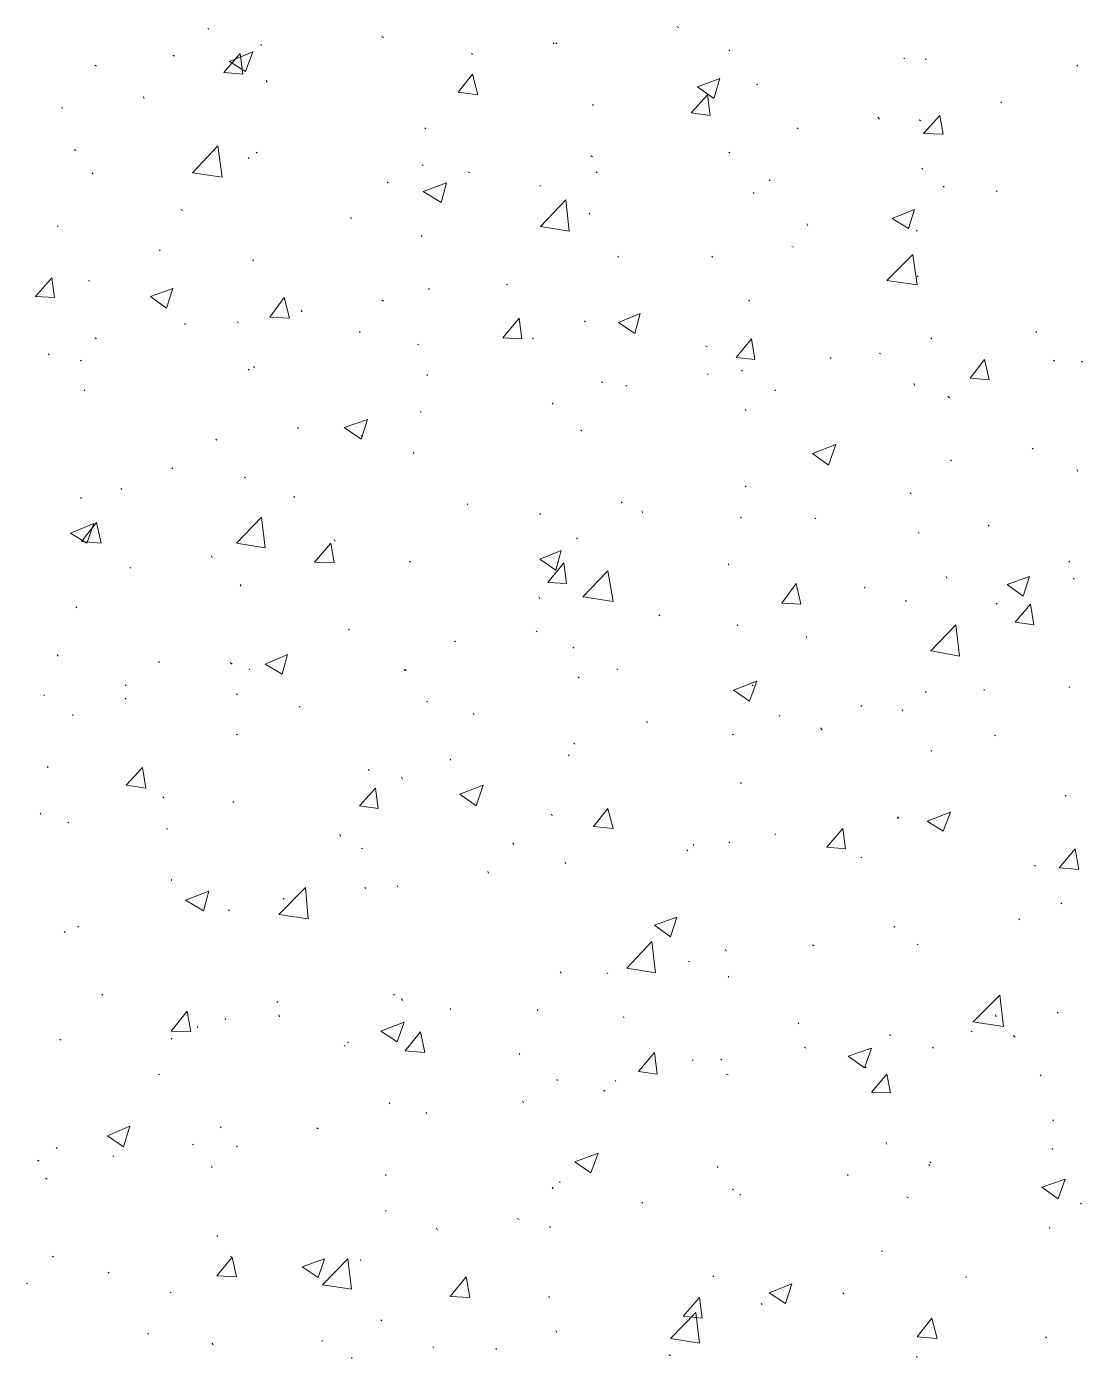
# Model space of a CAD drawing. Header units: millimetres. Extents: x 2928 to 3112, y 1220 to 1280.
# Drawn here: x 2943.47 to 2945.431, y 1253.292 to 1255.767 of the extents above; entities that cross this region are included whole.
import ezdxf

# ---------------------------------------------------------------- set-up
doc = ezdxf.new("R2010")
doc.units = ezdxf.units.MM

msp = doc.modelspace()

# ---------------------------------------------------------------- linework, layer by layer
at = {"color": 92, "linetype": 'Continuous', "lineweight": 13, "true_color": 0x00b800}
for points in [[(2943.80802, 1255.76216), (2943.80635, 1255.76383), (2943.80635, 1255.76383)], [(2944.68137, 1255.7655), (2944.67803, 1255.76716), (2944.67803, 1255.76716)], [(2944.13302, 1255.74716), (2944.12969, 1255.74883), (2944.12969, 1255.74883)], [(2944.4497, 1255.73549), (2944.44803, 1255.73716), (2944.44803, 1255.73716)], [(2944.4547, 1255.73549), (2944.45303, 1255.73716), (2944.45303, 1255.73716)], [(2943.74469, 1255.71216), (2943.74135, 1255.71383), (2943.74135, 1255.71383)], [(2943.83635, 1255.68216), (2943.86635, 1255.71716), (2943.86635, 1255.71716)], [(2943.84635, 1255.70216), (2943.88969, 1255.72049), (2943.88969, 1255.72049)], [(2943.87135, 1255.67883), (2943.86635, 1255.71716), (2943.86635, 1255.71716)], [(2943.87635, 1255.68383), (2943.88969, 1255.72049), (2943.88969, 1255.72049)], [(2943.90635, 1255.73216), (2943.90469, 1255.73383), (2943.90469, 1255.73383)], [(2944.29803, 1255.71549), (2944.29636, 1255.71716), (2944.29636, 1255.71716)], [(2944.77637, 1255.72216), (2944.7747, 1255.72383), (2944.7747, 1255.72383)], [(2943.59968, 1255.69383), (2943.59635, 1255.69549), (2943.59635, 1255.69549)], [(2943.84635, 1255.70216), (2943.87635, 1255.68383), (2943.87635, 1255.68383)], [(2945.10137, 1255.70716), (2945.0997, 1255.70883), (2945.0997, 1255.70883)], [(2945.14137, 1255.70549), (2945.13971, 1255.70716), (2945.13971, 1255.70716)], [(2945.42304, 1255.69383), (2945.42138, 1255.69549), (2945.42138, 1255.69549)], [(2943.83635, 1255.68216), (2943.87135, 1255.67883), (2943.87135, 1255.67883)], [(2943.91635, 1255.66383), (2943.91469, 1255.66716), (2943.91469, 1255.66716)], [(2944.27136, 1255.64549), (2944.29803, 1255.67883), (2944.29803, 1255.67883)], [(2944.30803, 1255.64049), (2944.29803, 1255.67883), (2944.29803, 1255.67883)], [(2944.71637, 1255.65549), (2944.75803, 1255.67049), (2944.75803, 1255.67049)], [(2944.74637, 1255.63383), (2944.75803, 1255.67049), (2944.75803, 1255.67049)], [(2944.82803, 1255.65883), (2944.82637, 1255.66049), (2944.82637, 1255.66049)], [(2943.68802, 1255.63383), (2943.68635, 1255.63716), (2943.68635, 1255.63716)], [(2944.27136, 1255.64549), (2944.30803, 1255.64049), (2944.30803, 1255.64049)], [(2944.7047, 1255.60716), (2944.7347, 1255.64049), (2944.7347, 1255.64049)], [(2944.71637, 1255.65549), (2944.74637, 1255.63383), (2944.74637, 1255.63383)], [(2944.7397, 1255.60216), (2944.7347, 1255.64049), (2944.7347, 1255.64049)], [(2943.53635, 1255.61549), (2943.53468, 1255.61716), (2943.53468, 1255.61716)], [(2944.52303, 1255.62049), (2944.52136, 1255.62216), (2944.52136, 1255.62216)], [(2945.28137, 1255.62549), (2945.27971, 1255.62716), (2945.27971, 1255.62716)], [(2944.7047, 1255.60716), (2944.7397, 1255.60216), (2944.7397, 1255.60216)], [(2945.0547, 1255.59549), (2945.05137, 1255.59883), (2945.05137, 1255.59883)], [(2945.13137, 1255.59216), (2945.12804, 1255.59383), (2945.12804, 1255.59383)], [(2945.13637, 1255.56883), (2945.16637, 1255.60216), (2945.16637, 1255.60216)], [(2945.17304, 1255.56716), (2945.16637, 1255.60216), (2945.16637, 1255.60216)], [(2944.21136, 1255.57716), (2944.20969, 1255.57883), (2944.20969, 1255.57883)], [(2944.90304, 1255.57716), (2944.90137, 1255.57883), (2944.90137, 1255.57883)], [(2945.13637, 1255.56883), (2945.17304, 1255.56716), (2945.17304, 1255.56716)], [(2943.56135, 1255.53716), (2943.55802, 1255.53883), (2943.55802, 1255.53883)], [(2943.77802, 1255.49549), (2943.82469, 1255.54549), (2943.82469, 1255.54549)], [(2943.83302, 1255.48716), (2943.82469, 1255.54549), (2943.82469, 1255.54549)], [(2943.88302, 1255.52216), (2943.88135, 1255.52382), (2943.88135, 1255.52382)], [(2943.89802, 1255.53216), (2943.89635, 1255.53383), (2943.89635, 1255.53383)], [(2944.52136, 1255.52549), (2944.51803, 1255.52716), (2944.51803, 1255.52716)], [(2944.77637, 1255.53216), (2944.7747, 1255.53383), (2944.7747, 1255.53383)], [(2943.59302, 1255.49382), (2943.59135, 1255.49549), (2943.59135, 1255.49549)], [(2943.77802, 1255.49549), (2943.83302, 1255.48716), (2943.83302, 1255.48716)], [(2944.20636, 1255.50882), (2944.20469, 1255.51049), (2944.20469, 1255.51049)], [(2944.29303, 1255.49549), (2944.28969, 1255.49716), (2944.28969, 1255.49716)], [(2944.5297, 1255.49549), (2944.52803, 1255.49716), (2944.52803, 1255.49716)], [(2945.13471, 1255.50216), (2945.13304, 1255.50382), (2945.13304, 1255.50382)], [(2944.14136, 1255.47716), (2944.13969, 1255.47882), (2944.13969, 1255.47882)], [(2944.20636, 1255.46049), (2944.24969, 1255.47716), (2944.24969, 1255.47716)], [(2944.23969, 1255.44049), (2944.24969, 1255.47716), (2944.24969, 1255.47716)], [(2944.42469, 1255.47049), (2944.42303, 1255.47216), (2944.42303, 1255.47216)], [(2944.85137, 1255.48049), (2944.8497, 1255.48216), (2944.8497, 1255.48216)], [(2945.17471, 1255.46882), (2945.17304, 1255.47049), (2945.17304, 1255.47049)], [(2945.27304, 1255.46049), (2945.27137, 1255.46216), (2945.27137, 1255.46216)], [(2944.20636, 1255.46049), (2944.23969, 1255.44049), (2944.23969, 1255.44049)], [(2944.42469, 1255.39549), (2944.47136, 1255.44549), (2944.47136, 1255.44549)], [(2944.47803, 1255.38716), (2944.47136, 1255.44549), (2944.47136, 1255.44549)], [(2944.82137, 1255.45716), (2944.8197, 1255.45882), (2944.8197, 1255.45882)], [(2943.75969, 1255.42549), (2943.75635, 1255.42716), (2943.75635, 1255.42716)], [(2944.51636, 1255.41882), (2944.5147, 1255.42049), (2944.5147, 1255.42049)], [(2945.07804, 1255.41049), (2945.1197, 1255.42716), (2945.1197, 1255.42716)], [(2945.10804, 1255.39216), (2945.1197, 1255.42716), (2945.1197, 1255.42716)], [(2943.52802, 1255.39549), (2943.52635, 1255.39716), (2943.52635, 1255.39716)], [(2944.07302, 1255.41049), (2944.07136, 1255.41216), (2944.07136, 1255.41216)], [(2944.42469, 1255.39549), (2944.47803, 1255.38716), (2944.47803, 1255.38716)], [(2944.92137, 1255.39716), (2944.9197, 1255.40049), (2944.9197, 1255.40049)], [(2945.07804, 1255.41049), (2945.10804, 1255.39216), (2945.10804, 1255.39216)], [(2945.1247, 1255.38716), (2945.12304, 1255.38882), (2945.12304, 1255.38882)], [(2944.20469, 1255.37716), (2944.20303, 1255.37882), (2944.20303, 1255.37882)], [(2943.71802, 1255.35049), (2943.71635, 1255.35216), (2943.71635, 1255.35216)], [(2944.5697, 1255.33882), (2944.56803, 1255.34049), (2944.56803, 1255.34049)], [(2944.7447, 1255.33882), (2944.74303, 1255.34049), (2944.74303, 1255.34049)], [(2944.8947, 1255.35716), (2944.89137, 1255.35882), (2944.89137, 1255.35882)], [(2945.06804, 1255.29549), (2945.11637, 1255.34382), (2945.11637, 1255.34382)], [(2945.1247, 1255.28715), (2945.11637, 1255.34382), (2945.11637, 1255.34382)], [(2943.89135, 1255.33216), (2943.88969, 1255.33382), (2943.88969, 1255.33382)], [(2943.48635, 1255.26549), (2943.51635, 1255.30049), (2943.51635, 1255.30049)], [(2943.52135, 1255.26382), (2943.51635, 1255.30049), (2943.51635, 1255.30049)], [(2943.58635, 1255.29382), (2943.58468, 1255.29549), (2943.58468, 1255.29549)], [(2944.36303, 1255.28715), (2944.36136, 1255.28882), (2944.36136, 1255.28882)], [(2945.06804, 1255.29549), (2945.1247, 1255.28715), (2945.1247, 1255.28715)], [(2945.12637, 1255.30216), (2945.1247, 1255.30382), (2945.1247, 1255.30382)], [(2943.48635, 1255.26549), (2943.52135, 1255.26382), (2943.52135, 1255.26382)], [(2943.69968, 1255.26549), (2943.74135, 1255.28049), (2943.74135, 1255.28049)], [(2943.69968, 1255.26549), (2943.72969, 1255.24382), (2943.72969, 1255.24382)], [(2943.72969, 1255.24382), (2943.74135, 1255.28049), (2943.74135, 1255.28049)], [(2943.92135, 1255.22715), (2943.94802, 1255.26382), (2943.94802, 1255.26382)], [(2943.95802, 1255.22549), (2943.94802, 1255.26382), (2943.94802, 1255.26382)], [(2944.21803, 1255.27882), (2944.21636, 1255.28049), (2944.21636, 1255.28049)], [(2943.98136, 1255.23715), (2943.97969, 1255.24049), (2943.97969, 1255.24049)], [(2944.13302, 1255.25715), (2944.12969, 1255.25882), (2944.12969, 1255.25882)], [(2944.81303, 1255.25715), (2944.81137, 1255.25882), (2944.81137, 1255.25882)], [(2943.76469, 1255.21382), (2943.76302, 1255.21549), (2943.76302, 1255.21549)], [(2943.86302, 1255.21715), (2943.86135, 1255.21882), (2943.86135, 1255.21882)], [(2943.92135, 1255.22715), (2943.95802, 1255.22549), (2943.95802, 1255.22549)], [(2944.35469, 1255.18882), (2944.38469, 1255.22549), (2944.38469, 1255.22549)], [(2944.38969, 1255.18715), (2944.38469, 1255.22549), (2944.38469, 1255.22549)], [(2944.50803, 1255.21882), (2944.50636, 1255.22049), (2944.50636, 1255.22049)], [(2944.5697, 1255.21715), (2944.6097, 1255.23382), (2944.6097, 1255.23382)], [(2944.5697, 1255.21715), (2944.5997, 1255.19715), (2944.5997, 1255.19715)], [(2944.5997, 1255.19715), (2944.6097, 1255.23382), (2944.6097, 1255.23382)], [(2944.08969, 1255.19882), (2944.08802, 1255.20049), (2944.08802, 1255.20049)], [(2945.34637, 1255.19882), (2945.34471, 1255.20049), (2945.34471, 1255.20049)], [(2943.59968, 1255.18715), (2943.59635, 1255.18882), (2943.59635, 1255.18882)], [(2944.19803, 1255.17549), (2944.19636, 1255.17715), (2944.19636, 1255.17715)], [(2944.35469, 1255.18882), (2944.38969, 1255.18715), (2944.38969, 1255.18715)], [(2944.41136, 1255.18715), (2944.40969, 1255.18882), (2944.40969, 1255.18882)], [(2944.7347, 1255.17215), (2944.73137, 1255.17382), (2944.73137, 1255.17382)], [(2944.78803, 1255.15215), (2944.81637, 1255.18715), (2944.81637, 1255.18715)], [(2944.82303, 1255.14882), (2944.81637, 1255.18715), (2944.81637, 1255.18715)], [(2945.15137, 1255.18715), (2945.14971, 1255.18882), (2945.14971, 1255.18882)], [(2943.51135, 1255.15715), (2943.50968, 1255.15882), (2943.50968, 1255.15882)], [(2943.57135, 1255.14549), (2943.56968, 1255.14715), (2943.56968, 1255.14715)], [(2944.78803, 1255.15215), (2944.82303, 1255.14882), (2944.82303, 1255.14882)], [(2944.9647, 1255.15049), (2944.96304, 1255.15215), (2944.96304, 1255.15215)], [(2945.05637, 1255.15882), (2945.0547, 1255.16049), (2945.0547, 1255.16049)], [(2945.22304, 1255.11382), (2945.24971, 1255.14882), (2945.24971, 1255.14882)], [(2945.25804, 1255.11049), (2945.24971, 1255.14882), (2945.24971, 1255.14882)], [(2945.37971, 1255.14549), (2945.37804, 1255.14715), (2945.37804, 1255.14715)], [(2945.43138, 1255.14382), (2945.42971, 1255.14549), (2945.42971, 1255.14549)], [(2943.88302, 1255.12882), (2943.88135, 1255.13049), (2943.88135, 1255.13049)], [(2943.89302, 1255.13382), (2943.89135, 1255.13549), (2943.89135, 1255.13549)], [(2944.21469, 1255.11882), (2944.21303, 1255.12049), (2944.21303, 1255.12049)], [(2944.73637, 1255.12049), (2944.7347, 1255.12215), (2944.7347, 1255.12215)], [(2944.7997, 1255.12715), (2944.79803, 1255.12882), (2944.79803, 1255.12882)], [(2943.57802, 1255.09049), (2943.57635, 1255.09215), (2943.57635, 1255.09215)], [(2944.5397, 1255.10549), (2944.53803, 1255.10715), (2944.53803, 1255.10715)], [(2944.5847, 1255.09882), (2944.58303, 1255.10049), (2944.58303, 1255.10049)], [(2944.86137, 1255.09049), (2944.8597, 1255.09215), (2944.8597, 1255.09215)], [(2945.1197, 1255.10049), (2945.11804, 1255.10382), (2945.11804, 1255.10382)], [(2945.22304, 1255.11382), (2945.25804, 1255.11049), (2945.25804, 1255.11049)], [(2944.44803, 1255.06549), (2944.44636, 1255.06715), (2944.44636, 1255.06715)], [(2945.18471, 1255.07715), (2945.18137, 1255.08049), (2945.18137, 1255.08049)], [(2944.20303, 1255.05048), (2944.20136, 1255.05215), (2944.20136, 1255.05215)], [(2944.80637, 1255.05382), (2944.8047, 1255.05548), (2944.8047, 1255.05548)], [(2943.97469, 1255.02048), (2943.97302, 1255.02215), (2943.97302, 1255.02215)], [(2944.05969, 1255.02215), (2944.10302, 1255.03715), (2944.10302, 1255.03715)], [(2944.05969, 1255.02215), (2944.09136, 1255.00048), (2944.09136, 1255.00048)], [(2944.09136, 1255.00048), (2944.10302, 1255.03715), (2944.10302, 1255.03715)], [(2944.50136, 1255.01548), (2944.4997, 1255.01715), (2944.4997, 1255.01715)], [(2943.82302, 1254.99882), (2943.82135, 1255.00048), (2943.82135, 1255.00048)], [(2944.09469, 1255.00548), (2944.09136, 1255.00715), (2944.09136, 1255.00715)], [(2944.18969, 1254.97382), (2944.18802, 1254.97548), (2944.18802, 1254.97548)], [(2944.9297, 1254.97382), (2944.97304, 1254.99048), (2944.97304, 1254.99048)], [(2944.9297, 1254.97382), (2944.9597, 1254.95215), (2944.9597, 1254.95215)], [(2944.9597, 1254.95215), (2944.97304, 1254.99048), (2944.97304, 1254.99048)], [(2945.33971, 1254.98215), (2945.33804, 1254.98382), (2945.33804, 1254.98382)], [(2943.74135, 1254.94548), (2943.73969, 1254.94715), (2943.73969, 1254.94715)], [(2945.18804, 1254.96048), (2945.18637, 1254.96215), (2945.18637, 1254.96215)], [(2945.42304, 1254.94048), (2945.42138, 1254.94382), (2945.42138, 1254.94382)], [(2943.87635, 1254.92882), (2943.87469, 1254.93048), (2943.87469, 1254.93048)], [(2943.64635, 1254.90715), (2943.64468, 1254.90882), (2943.64468, 1254.90882)], [(2943.96802, 1254.89215), (2943.96636, 1254.89382), (2943.96636, 1254.89382)], [(2944.80637, 1254.91215), (2944.8047, 1254.91382), (2944.8047, 1254.91382)], [(2945.11304, 1254.89882), (2945.11137, 1254.90048), (2945.11137, 1254.90048)], [(2943.57135, 1254.89048), (2943.56968, 1254.89215), (2943.56968, 1254.89215)], [(2944.28969, 1254.87882), (2944.28803, 1254.88048), (2944.28803, 1254.88048)], [(2944.57636, 1254.88215), (2944.5747, 1254.88382), (2944.5747, 1254.88382)], [(2943.55135, 1254.82548), (2943.59468, 1254.84382), (2943.59468, 1254.84382)], [(2943.57135, 1254.81048), (2943.59968, 1254.84548), (2943.59968, 1254.84548)], [(2943.58135, 1254.80715), (2943.59468, 1254.84382), (2943.59468, 1254.84382)], [(2943.60802, 1254.80715), (2943.59968, 1254.84548), (2943.59968, 1254.84548)], [(2943.85969, 1254.80715), (2943.90635, 1254.85548), (2943.90635, 1254.85548)], [(2943.91302, 1254.79881), (2943.90635, 1254.85548), (2943.90635, 1254.85548)], [(2944.42469, 1254.86048), (2944.42303, 1254.86215), (2944.42303, 1254.86215)], [(2944.6147, 1254.86382), (2944.61303, 1254.86715), (2944.61303, 1254.86715)], [(2944.79803, 1254.85382), (2944.79637, 1254.85548), (2944.79637, 1254.85548)], [(2944.93637, 1254.85215), (2944.9347, 1254.85382), (2944.9347, 1254.85382)], [(2943.55135, 1254.82548), (2943.58135, 1254.80715), (2943.58135, 1254.80715)], [(2945.12804, 1254.82548), (2945.12637, 1254.82715), (2945.12637, 1254.82715)], [(2945.25804, 1254.83882), (2945.25637, 1254.84048), (2945.25637, 1254.84048)], [(2943.57135, 1254.81048), (2943.60802, 1254.80715), (2943.60802, 1254.80715)], [(2943.85969, 1254.80715), (2943.91302, 1254.79881), (2943.91302, 1254.79881)], [(2944.00469, 1254.77215), (2944.03469, 1254.80715), (2944.03469, 1254.80715)], [(2944.04136, 1254.77048), (2944.03469, 1254.80715), (2944.03469, 1254.80715)], [(2944.04302, 1254.81048), (2944.04136, 1254.81381), (2944.04136, 1254.81381)], [(2944.42303, 1254.77715), (2944.46303, 1254.79381), (2944.46303, 1254.79381)], [(2944.45303, 1254.75715), (2944.46303, 1254.79381), (2944.46303, 1254.79381)], [(2944.49303, 1254.81548), (2944.49136, 1254.81715), (2944.49136, 1254.81715)], [(2943.81469, 1254.78048), (2943.81302, 1254.78381), (2943.81302, 1254.78381)], [(2944.00469, 1254.77215), (2944.04136, 1254.77048), (2944.04136, 1254.77048)], [(2944.18302, 1254.77215), (2944.18136, 1254.77381), (2944.18136, 1254.77381)], [(2944.42303, 1254.77715), (2944.45303, 1254.75715), (2944.45303, 1254.75715)], [(2944.43803, 1254.73381), (2944.46803, 1254.77048), (2944.46803, 1254.77048)], [(2944.47303, 1254.73215), (2944.46803, 1254.77048), (2944.46803, 1254.77048)], [(2944.7747, 1254.76715), (2944.77303, 1254.76881), (2944.77303, 1254.76881)], [(2945.40804, 1254.77215), (2945.40638, 1254.77381), (2945.40638, 1254.77381)], [(2943.66302, 1254.76048), (2943.66135, 1254.76215), (2943.66135, 1254.76215)], [(2944.50303, 1254.70715), (2944.5497, 1254.75548), (2944.5497, 1254.75548)], [(2944.5597, 1254.69881), (2944.5497, 1254.75548), (2944.5497, 1254.75548)], [(2945.17971, 1254.74215), (2945.17804, 1254.74548), (2945.17804, 1254.74548)], [(2945.29137, 1254.73048), (2945.33304, 1254.74548), (2945.33304, 1254.74548)], [(2945.32137, 1254.70881), (2945.33304, 1254.74548), (2945.33304, 1254.74548)], [(2943.86802, 1254.72715), (2943.86635, 1254.73048), (2943.86635, 1254.73048)], [(2944.43803, 1254.73381), (2944.47303, 1254.73215), (2944.47303, 1254.73215)], [(2944.87303, 1254.69548), (2944.8997, 1254.73215), (2944.8997, 1254.73215)], [(2944.90804, 1254.69381), (2944.8997, 1254.73215), (2944.8997, 1254.73215)], [(2945.02804, 1254.72381), (2945.02637, 1254.72548), (2945.02637, 1254.72548)], [(2945.29137, 1254.73048), (2945.32137, 1254.70881), (2945.32137, 1254.70881)], [(2945.41638, 1254.74048), (2945.41471, 1254.74215), (2945.41471, 1254.74215)], [(2944.42303, 1254.70381), (2944.42136, 1254.70715), (2944.42136, 1254.70715)], [(2944.50303, 1254.70715), (2944.5597, 1254.69881), (2944.5597, 1254.69881)], [(2944.87303, 1254.69548), (2944.90804, 1254.69381), (2944.90804, 1254.69381)], [(2945.1047, 1254.69881), (2945.10304, 1254.70048), (2945.10304, 1254.70048)], [(2945.27304, 1254.69381), (2945.27137, 1254.69548), (2945.27137, 1254.69548)], [(2943.56302, 1254.68715), (2943.56135, 1254.68881), (2943.56135, 1254.68881)], [(2944.64636, 1254.67215), (2944.6447, 1254.67381), (2944.6447, 1254.67381)], [(2945.30637, 1254.66048), (2945.33471, 1254.69381), (2945.33471, 1254.69381)], [(2945.34137, 1254.65548), (2945.33471, 1254.69381), (2945.33471, 1254.69381)], [(2944.06969, 1254.64548), (2944.06802, 1254.64715), (2944.06802, 1254.64715)], [(2944.79137, 1254.65381), (2944.7897, 1254.65548), (2944.7897, 1254.65548)], [(2945.14971, 1254.60715), (2945.19637, 1254.65548), (2945.19637, 1254.65548)], [(2945.20304, 1254.59715), (2945.19637, 1254.65548), (2945.19637, 1254.65548)], [(2945.30637, 1254.66048), (2945.34137, 1254.65548), (2945.34137, 1254.65548)], [(2944.26636, 1254.62381), (2944.26469, 1254.62548), (2944.26469, 1254.62548)], [(2944.41803, 1254.64215), (2944.41636, 1254.64381), (2944.41636, 1254.64381)], [(2944.9197, 1254.63215), (2944.91804, 1254.63381), (2944.91804, 1254.63381)], [(2943.52802, 1254.59715), (2943.52635, 1254.60048), (2943.52635, 1254.60048)], [(2943.91302, 1254.58214), (2943.95469, 1254.60048), (2943.95469, 1254.60048)], [(2943.94469, 1254.56381), (2943.95469, 1254.60048), (2943.95469, 1254.60048)], [(2944.48636, 1254.61215), (2944.4847, 1254.61381), (2944.4847, 1254.61381)], [(2945.14971, 1254.60715), (2945.20304, 1254.59715), (2945.20304, 1254.59715)], [(2943.71635, 1254.58548), (2943.71468, 1254.58714), (2943.71468, 1254.58714)], [(2943.85135, 1254.58214), (2943.84802, 1254.58548), (2943.84802, 1254.58548)], [(2943.88469, 1254.57214), (2943.88302, 1254.57381), (2943.88302, 1254.57381)], [(2943.91302, 1254.58214), (2943.94469, 1254.56381), (2943.94469, 1254.56381)], [(2944.17302, 1254.57048), (2944.17136, 1254.57214), (2944.17136, 1254.57214)], [(2944.17469, 1254.57048), (2944.17302, 1254.57214), (2944.17302, 1254.57214)], [(2944.56803, 1254.57214), (2944.56636, 1254.57381), (2944.56636, 1254.57381)], [(2944.49636, 1254.55714), (2944.4947, 1254.55881), (2944.4947, 1254.55881)], [(2944.78303, 1254.53381), (2944.82637, 1254.55048), (2944.82637, 1254.55048)], [(2944.81303, 1254.51381), (2944.82637, 1254.55048), (2944.82637, 1254.55048)], [(2943.50302, 1254.52381), (2943.50135, 1254.52548), (2943.50135, 1254.52548)], [(2943.65468, 1254.54214), (2943.65302, 1254.54381), (2943.65302, 1254.54381)], [(2943.86135, 1254.52548), (2943.85969, 1254.52714), (2943.85969, 1254.52714)], [(2944.78303, 1254.53381), (2944.81303, 1254.51381), (2944.81303, 1254.51381)], [(2944.8197, 1254.54214), (2944.81803, 1254.54381), (2944.81803, 1254.54381)], [(2945.14137, 1254.52881), (2945.13971, 1254.53214), (2945.13971, 1254.53214)], [(2945.24971, 1254.53381), (2945.24804, 1254.53548), (2945.24804, 1254.53548)], [(2945.40804, 1254.53881), (2945.40638, 1254.54048), (2945.40638, 1254.54048)], [(2943.65468, 1254.51714), (2943.65302, 1254.51881), (2943.65302, 1254.51881)], [(2943.97802, 1254.50214), (2943.97636, 1254.50381), (2943.97636, 1254.50381)], [(2944.21469, 1254.51214), (2944.21303, 1254.51381), (2944.21303, 1254.51381)], [(2945.02137, 1254.50381), (2945.0197, 1254.50548), (2945.0197, 1254.50548)], [(2945.09804, 1254.49548), (2945.09637, 1254.49714), (2945.09637, 1254.49714)], [(2943.55635, 1254.48714), (2943.55468, 1254.48881), (2943.55468, 1254.48881)], [(2944.30136, 1254.48881), (2944.29969, 1254.49048), (2944.29969, 1254.49048)], [(2944.62303, 1254.47381), (2944.62136, 1254.47548), (2944.62136, 1254.47548)], [(2944.8697, 1254.48548), (2944.86803, 1254.48714), (2944.86803, 1254.48714)], [(2943.86135, 1254.45048), (2943.85969, 1254.45214), (2943.85969, 1254.45214)], [(2944.78303, 1254.45048), (2944.78137, 1254.45214), (2944.78137, 1254.45214)], [(2944.94804, 1254.46048), (2944.9447, 1254.46381), (2944.9447, 1254.46381)], [(2945.26971, 1254.44881), (2945.26804, 1254.45048), (2945.26804, 1254.45048)], [(2944.48803, 1254.43381), (2944.48636, 1254.43548), (2944.48636, 1254.43548)], [(2944.25803, 1254.40381), (2944.25636, 1254.40548), (2944.25636, 1254.40548)], [(2944.47803, 1254.41214), (2944.47636, 1254.41381), (2944.47636, 1254.41381)], [(2945.15137, 1254.42048), (2945.14971, 1254.42214), (2945.14971, 1254.42214)], [(2943.50968, 1254.39048), (2943.50802, 1254.39214), (2943.50802, 1254.39214)], [(2943.65468, 1254.35714), (2943.68468, 1254.39048), (2943.68468, 1254.39048)], [(2943.69135, 1254.35214), (2943.68468, 1254.39048), (2943.68468, 1254.39048)], [(2944.10636, 1254.38381), (2944.10469, 1254.38714), (2944.10469, 1254.38714)], [(2943.65468, 1254.35714), (2943.69135, 1254.35214), (2943.69135, 1254.35214)], [(2944.08802, 1254.31881), (2944.11802, 1254.35214), (2944.11802, 1254.35214)], [(2944.12302, 1254.31381), (2944.11802, 1254.35214), (2944.11802, 1254.35214)], [(2944.16802, 1254.36881), (2944.16636, 1254.37214), (2944.16636, 1254.37214)], [(2944.27469, 1254.34047), (2944.31803, 1254.35714), (2944.31803, 1254.35714)], [(2944.30469, 1254.31881), (2944.31803, 1254.35714), (2944.31803, 1254.35714)], [(2944.79803, 1254.36047), (2944.79637, 1254.36214), (2944.79637, 1254.36214)], [(2943.72468, 1254.33381), (2943.72302, 1254.33547), (2943.72302, 1254.33547)], [(2943.85469, 1254.32547), (2943.85302, 1254.32714), (2943.85302, 1254.32714)], [(2944.27469, 1254.34047), (2944.30469, 1254.31881), (2944.30469, 1254.31881)], [(2945.40138, 1254.33714), (2945.39971, 1254.33881), (2945.39971, 1254.33881)], [(2943.49635, 1254.30381), (2943.49468, 1254.30547), (2943.49468, 1254.30547)], [(2944.08802, 1254.31881), (2944.12302, 1254.31381), (2944.12302, 1254.31381)], [(2944.44636, 1254.30047), (2944.4447, 1254.30381), (2944.4447, 1254.30381)], [(2944.52303, 1254.28047), (2944.5497, 1254.31381), (2944.5497, 1254.31381)], [(2944.5597, 1254.27714), (2944.5497, 1254.31381), (2944.5497, 1254.31381)], [(2945.0897, 1254.29714), (2945.08804, 1254.29881), (2945.08804, 1254.29881)], [(2945.14304, 1254.29047), (2945.18637, 1254.30714), (2945.18637, 1254.30714)], [(2945.17304, 1254.27214), (2945.18637, 1254.30714), (2945.18637, 1254.30714)], [(2943.54802, 1254.28714), (2943.54635, 1254.28881), (2943.54635, 1254.28881)], [(2943.73135, 1254.27547), (2943.72969, 1254.27714), (2943.72969, 1254.27714)], [(2944.52303, 1254.28047), (2944.5597, 1254.27714), (2944.5597, 1254.27714)], [(2944.95637, 1254.24214), (2944.98637, 1254.27714), (2944.98637, 1254.27714)], [(2944.99137, 1254.23881), (2944.98637, 1254.27714), (2944.98637, 1254.27714)], [(2945.0897, 1254.29547), (2945.08804, 1254.29714), (2945.08804, 1254.29714)], [(2945.14304, 1254.29047), (2945.17304, 1254.27214), (2945.17304, 1254.27214)], [(2944.05302, 1254.26214), (2944.05136, 1254.26547), (2944.05136, 1254.26547)], [(2944.37469, 1254.24714), (2944.37303, 1254.25047), (2944.37303, 1254.25047)], [(2944.77637, 1254.25047), (2944.7747, 1254.25214), (2944.7747, 1254.25214)], [(2944.86137, 1254.26547), (2944.8597, 1254.26714), (2944.8597, 1254.26714)], [(2944.09469, 1254.23881), (2944.09136, 1254.24047), (2944.09136, 1254.24047)], [(2944.69803, 1254.23547), (2944.69637, 1254.23714), (2944.69637, 1254.23714)], [(2944.7097, 1254.24547), (2944.70803, 1254.24714), (2944.70803, 1254.24714)], [(2944.95637, 1254.24214), (2944.99137, 1254.23881), (2944.99137, 1254.23881)], [(2945.38804, 1254.20381), (2945.41804, 1254.23881), (2945.41804, 1254.23881)], [(2945.42471, 1254.20047), (2945.41804, 1254.23881), (2945.41804, 1254.23881)], [(2944.47136, 1254.21214), (2944.4697, 1254.21381), (2944.4697, 1254.21381)], [(2945.02137, 1254.22214), (2945.0197, 1254.22381), (2945.0197, 1254.22381)], [(2945.34471, 1254.20714), (2945.34137, 1254.20881), (2945.34137, 1254.20881)], [(2945.38804, 1254.20381), (2945.42471, 1254.20047), (2945.42471, 1254.20047)], [(2943.73969, 1254.18047), (2943.73802, 1254.18214), (2943.73802, 1254.18214)], [(2944.32803, 1254.19381), (2944.32636, 1254.19714), (2944.32636, 1254.19714)], [(2943.76469, 1254.14381), (2943.80802, 1254.16047), (2943.80802, 1254.16047)], [(2943.79802, 1254.1238), (2943.80802, 1254.16047), (2943.80802, 1254.16047)], [(2943.93802, 1254.11714), (2943.98802, 1254.16714), (2943.98802, 1254.16714)], [(2943.99302, 1254.1088), (2943.98802, 1254.16714), (2943.98802, 1254.16714)], [(2944.09969, 1254.16547), (2944.09802, 1254.16714), (2944.09802, 1254.16714)], [(2944.15969, 1254.16881), (2944.15802, 1254.17047), (2944.15802, 1254.17047)], [(2943.76469, 1254.14381), (2943.79802, 1254.1238), (2943.79802, 1254.1238)], [(2943.84635, 1254.1238), (2943.84469, 1254.12547), (2943.84469, 1254.12547)], [(2943.94802, 1254.14547), (2943.94635, 1254.14714), (2943.94635, 1254.14714)], [(2945.39304, 1254.13714), (2945.39138, 1254.13881), (2945.39138, 1254.13881)], [(2943.93802, 1254.11714), (2943.99302, 1254.1088), (2943.99302, 1254.1088)], [(2944.63636, 1254.09714), (2944.67803, 1254.11214), (2944.67803, 1254.11214)], [(2944.66637, 1254.07547), (2944.67803, 1254.11214), (2944.67803, 1254.11214)], [(2945.31471, 1254.10714), (2945.31304, 1254.1088), (2945.31304, 1254.1088)], [(2943.54135, 1254.0838), (2943.53968, 1254.08547), (2943.53968, 1254.08547)], [(2943.56635, 1254.0938), (2943.56468, 1254.09547), (2943.56468, 1254.09547)], [(2944.63636, 1254.09714), (2944.66637, 1254.07547), (2944.66637, 1254.07547)], [(2945.08304, 1254.0938), (2945.08137, 1254.09547), (2945.08137, 1254.09547)], [(2944.5847, 1254.01714), (2944.63136, 1254.06714), (2944.63136, 1254.06714)], [(2944.63803, 1254.0088), (2944.63136, 1254.06714), (2944.63136, 1254.06714)], [(2944.7697, 1254.0488), (2944.76803, 1254.05214), (2944.76803, 1254.05214)], [(2944.93304, 1254.0588), (2944.9297, 1254.06047), (2944.9297, 1254.06047)], [(2945.12637, 1254.06047), (2945.1247, 1254.06214), (2945.1247, 1254.06214)], [(2944.70137, 1254.0288), (2944.6997, 1254.03047), (2944.6997, 1254.03047)], [(2944.46303, 1254.0088), (2944.46136, 1254.01047), (2944.46136, 1254.01047)], [(2944.5497, 1254.00714), (2944.54803, 1254.0088), (2944.54803, 1254.0088)], [(2944.5847, 1254.01714), (2944.63803, 1254.0088), (2944.63803, 1254.0088)], [(2944.7747, 1254.00047), (2944.77303, 1254.00214), (2944.77303, 1254.00214)], [(2943.61135, 1253.96714), (2943.60968, 1253.9688), (2943.60968, 1253.9688)], [(2943.93635, 1253.9538), (2943.93469, 1253.95547), (2943.93469, 1253.95547)], [(2944.15302, 1253.96714), (2944.15136, 1253.9688), (2944.15136, 1253.9688)], [(2944.16802, 1253.95714), (2944.16636, 1253.96047), (2944.16636, 1253.96047)], [(2945.22804, 1253.91714), (2945.27804, 1253.96714), (2945.27804, 1253.96714)], [(2945.28471, 1253.9088), (2945.27804, 1253.96714), (2945.27804, 1253.96714)], [(2943.73802, 1253.90047), (2943.76802, 1253.93714), (2943.76802, 1253.93714)], [(2943.77469, 1253.8988), (2943.76802, 1253.93714), (2943.76802, 1253.93714)], [(2943.93969, 1253.92714), (2943.93802, 1253.93047), (2943.93802, 1253.93047)], [(2944.25803, 1253.94047), (2944.25636, 1253.94214), (2944.25636, 1253.94214)], [(2944.41969, 1253.9388), (2944.41803, 1253.94047), (2944.41803, 1253.94047)], [(2945.27137, 1253.92714), (2945.26971, 1253.93047), (2945.26971, 1253.93047)], [(2945.38638, 1253.9338), (2945.38471, 1253.93547), (2945.38471, 1253.93547)], [(2943.78802, 1253.90714), (2943.78635, 1253.9088), (2943.78635, 1253.9088)], [(2943.83969, 1253.92214), (2943.83802, 1253.9238), (2943.83802, 1253.9238)], [(2944.12802, 1253.90047), (2944.17136, 1253.91714), (2944.17136, 1253.91714)], [(2944.15802, 1253.88047), (2944.17136, 1253.91714), (2944.17136, 1253.91714)], [(2944.5797, 1253.92547), (2944.57803, 1253.92714), (2944.57803, 1253.92714)], [(2944.9047, 1253.9138), (2944.90304, 1253.91547), (2944.90304, 1253.91547)], [(2945.23137, 1253.91714), (2945.28471, 1253.9088), (2945.28471, 1253.9088)], [(2943.53302, 1253.8838), (2943.53135, 1253.88547), (2943.53135, 1253.88547)], [(2943.73802, 1253.90047), (2943.77469, 1253.8988), (2943.77469, 1253.8988)], [(2943.73969, 1253.88547), (2943.73802, 1253.88713), (2943.73802, 1253.88713)], [(2944.06802, 1253.8788), (2944.06636, 1253.88047), (2944.06636, 1253.88047)], [(2944.12802, 1253.90047), (2944.15802, 1253.88047), (2944.15802, 1253.88047)], [(2944.17302, 1253.8638), (2944.20136, 1253.8988), (2944.20136, 1253.8988)], [(2944.20969, 1253.86047), (2944.20136, 1253.8988), (2944.20136, 1253.8988)], [(2945.0747, 1253.89213), (2945.07304, 1253.8938), (2945.07304, 1253.8938)], [(2945.22637, 1253.8988), (2945.22471, 1253.90047), (2945.22471, 1253.90047)], [(2945.30637, 1253.8888), (2945.30304, 1253.89213), (2945.30304, 1253.89213)], [(2944.06136, 1253.87213), (2944.05969, 1253.8738), (2944.05969, 1253.8738)], [(2944.17302, 1253.8638), (2944.20969, 1253.86047), (2944.20969, 1253.86047)], [(2944.38636, 1253.85713), (2944.38469, 1253.8588), (2944.38469, 1253.8588)], [(2944.60636, 1253.82547), (2944.63636, 1253.86047), (2944.63636, 1253.86047)], [(2944.64136, 1253.82047), (2944.63636, 1253.86047), (2944.63636, 1253.86047)], [(2944.91804, 1253.8688), (2944.9147, 1253.87047), (2944.9147, 1253.87047)], [(2944.99637, 1253.8538), (2945.0397, 1253.8688), (2945.0397, 1253.8688)], [(2944.99637, 1253.8538), (2945.02637, 1253.83213), (2945.02637, 1253.83213)], [(2945.02637, 1253.83213), (2945.0397, 1253.8688), (2945.0397, 1253.8688)], [(2945.15471, 1253.8688), (2945.15304, 1253.87047), (2945.15304, 1253.87047)], [(2944.70803, 1253.84547), (2944.70637, 1253.84713), (2944.70637, 1253.84713)], [(2944.76137, 1253.84713), (2944.7597, 1253.8488), (2944.7597, 1253.8488)], [(2945.0297, 1253.83213), (2945.02804, 1253.8338), (2945.02804, 1253.8338)], [(2943.71635, 1253.8188), (2943.71468, 1253.82047), (2943.71468, 1253.82047)], [(2944.45636, 1253.8088), (2944.4547, 1253.81047), (2944.4547, 1253.81047)], [(2944.5647, 1253.80713), (2944.56303, 1253.8088), (2944.56303, 1253.8088)], [(2944.60636, 1253.82547), (2944.64136, 1253.82047), (2944.64136, 1253.82047)], [(2944.77303, 1253.8188), (2944.7697, 1253.82047), (2944.7697, 1253.82047)], [(2945.0397, 1253.78713), (2945.06804, 1253.82047), (2945.06804, 1253.82047)], [(2945.0747, 1253.78547), (2945.06804, 1253.82047), (2945.06804, 1253.82047)], [(2945.35471, 1253.81713), (2945.35304, 1253.8188), (2945.35304, 1253.8188)], [(2944.5447, 1253.7888), (2944.54136, 1253.79047), (2944.54136, 1253.79047)], [(2945.0397, 1253.78713), (2945.0747, 1253.78547), (2945.0747, 1253.78547)], [(2944.14469, 1253.76547), (2944.14302, 1253.76713), (2944.14302, 1253.76713)], [(2944.39303, 1253.76713), (2944.39136, 1253.77047), (2944.39136, 1253.77047)], [(2944.21303, 1253.74713), (2944.21136, 1253.7488), (2944.21136, 1253.7488)], [(2945.37804, 1253.7338), (2945.37638, 1253.73547), (2945.37638, 1253.73547)], [(2943.61968, 1253.70547), (2943.66135, 1253.7238), (2943.66135, 1253.7238)], [(2943.61968, 1253.70547), (2943.64968, 1253.68547), (2943.64968, 1253.68547)], [(2943.64968, 1253.68547), (2943.66135, 1253.7238), (2943.66135, 1253.7238)], [(2943.83135, 1253.72047), (2943.82969, 1253.72213), (2943.82969, 1253.72213)], [(2944.01136, 1253.7188), (2944.00802, 1253.72047), (2944.00802, 1253.72047)], [(2943.52635, 1253.68213), (2943.52468, 1253.6838), (2943.52468, 1253.6838)], [(2943.77969, 1253.6888), (2943.77802, 1253.69047), (2943.77802, 1253.69047)], [(2943.86135, 1253.68547), (2943.85969, 1253.68713), (2943.85969, 1253.68713)], [(2945.06804, 1253.69047), (2945.06637, 1253.6938), (2945.06637, 1253.6938)], [(2945.37638, 1253.68047), (2945.37471, 1253.68213), (2945.37471, 1253.68213)], [(2943.49301, 1253.6588), (2943.48968, 1253.66046), (2943.48968, 1253.66046)], [(2943.63135, 1253.66713), (2943.62968, 1253.6688), (2943.62968, 1253.6688)], [(2944.48803, 1253.65713), (2944.53136, 1253.6738), (2944.53136, 1253.6738)], [(2944.48803, 1253.65713), (2944.51803, 1253.63713), (2944.51803, 1253.63713)], [(2944.51803, 1253.63713), (2944.53136, 1253.6738), (2944.53136, 1253.6738)], [(2945.14971, 1253.65546), (2945.14804, 1253.65713), (2945.14804, 1253.65713)], [(2943.81469, 1253.64713), (2943.81302, 1253.6488), (2943.81302, 1253.6488)], [(2944.13802, 1253.63213), (2944.13636, 1253.6338), (2944.13636, 1253.6338)], [(2944.7547, 1253.64713), (2944.75303, 1253.6488), (2944.75303, 1253.6488)], [(2944.99637, 1253.63213), (2944.9947, 1253.6338), (2944.9947, 1253.6338)], [(2945.14804, 1253.65046), (2945.14637, 1253.65213), (2945.14637, 1253.65213)], [(2943.50802, 1253.62546), (2943.50468, 1253.62713), (2943.50468, 1253.62713)], [(2944.44803, 1253.60713), (2944.44636, 1253.61046), (2944.44636, 1253.61046)], [(2944.46136, 1253.6188), (2944.4597, 1253.62046), (2944.4597, 1253.62046)], [(2944.78303, 1253.60546), (2944.78137, 1253.60713), (2944.78137, 1253.60713)], [(2945.35637, 1253.61046), (2945.39971, 1253.62546), (2945.39971, 1253.62546)], [(2945.35637, 1253.61046), (2945.38638, 1253.5888), (2945.38638, 1253.5888)], [(2945.38638, 1253.5888), (2945.39971, 1253.62546), (2945.39971, 1253.62546)], [(2944.6147, 1253.58046), (2944.61303, 1253.58213), (2944.61303, 1253.58213)], [(2944.79637, 1253.59546), (2944.7947, 1253.59713), (2944.7947, 1253.59713)], [(2945.10804, 1253.59046), (2945.1047, 1253.59213), (2945.1047, 1253.59213)], [(2944.13802, 1253.56546), (2944.13636, 1253.56713), (2944.13636, 1253.56713)], [(2945.42971, 1253.5788), (2945.42804, 1253.58046), (2945.42804, 1253.58046)], [(2944.23303, 1253.53046), (2944.23136, 1253.5338), (2944.23136, 1253.5338)], [(2944.38469, 1253.55046), (2944.38136, 1253.55213), (2944.38136, 1253.55213)], [(2944.44303, 1253.53546), (2944.44136, 1253.53713), (2944.44136, 1253.53713)], [(2945.37138, 1253.5338), (2945.36971, 1253.53546), (2945.36971, 1253.53546)], [(2943.82469, 1253.5188), (2943.82302, 1253.52046), (2943.82302, 1253.52046)], [(2943.51968, 1253.48046), (2943.51802, 1253.48213), (2943.51802, 1253.48213)], [(2943.85135, 1253.48046), (2943.84802, 1253.48213), (2943.84802, 1253.48213)], [(2945.0597, 1253.49046), (2945.05804, 1253.49213), (2945.05804, 1253.49213)], [(2943.82302, 1253.44546), (2943.85135, 1253.48046), (2943.85135, 1253.48046)], [(2943.85969, 1253.4438), (2943.85135, 1253.48046), (2943.85135, 1253.48046)], [(2943.98136, 1253.46213), (2944.02302, 1253.47713), (2944.02302, 1253.47713)], [(2943.98136, 1253.46213), (2944.01136, 1253.44213), (2944.01136, 1253.44213)], [(2944.01136, 1253.44213), (2944.02302, 1253.47713), (2944.02302, 1253.47713)], [(2944.01969, 1253.42879), (2944.06636, 1253.47713), (2944.06636, 1253.47713)], [(2944.07302, 1253.42046), (2944.06636, 1253.47713), (2944.06636, 1253.47713)], [(2944.09136, 1253.4738), (2944.08969, 1253.47546), (2944.08969, 1253.47546)], [(2943.62302, 1253.45046), (2943.62135, 1253.45213), (2943.62135, 1253.45213)], [(2943.82302, 1253.44546), (2943.85969, 1253.4438), (2943.85969, 1253.4438)], [(2944.25636, 1253.40713), (2944.28636, 1253.4438), (2944.28636, 1253.4438)], [(2944.29303, 1253.40546), (2944.28636, 1253.4438), (2944.28636, 1253.4438)], [(2944.74637, 1253.4438), (2944.7447, 1253.44546), (2944.7447, 1253.44546)], [(2945.21637, 1253.44213), (2945.21471, 1253.4438), (2945.21471, 1253.4438)], [(2943.47135, 1253.43046), (2943.46968, 1253.43213), (2943.46968, 1253.43213)], [(2943.73802, 1253.41379), (2943.73635, 1253.41546), (2943.73635, 1253.41546)], [(2944.01969, 1253.42879), (2944.07302, 1253.42046), (2944.07302, 1253.42046)], [(2944.8497, 1253.41379), (2944.89137, 1253.43046), (2944.89137, 1253.43046)], [(2944.8497, 1253.41379), (2944.8797, 1253.39379), (2944.8797, 1253.39379)], [(2944.8797, 1253.39379), (2944.89137, 1253.43046), (2944.89137, 1253.43046)], [(2944.98804, 1253.41213), (2944.98637, 1253.41379), (2944.98637, 1253.41379)], [(2944.25636, 1253.40713), (2944.29303, 1253.40546), (2944.29303, 1253.40546)], [(2944.44136, 1253.40546), (2944.4397, 1253.40713), (2944.4397, 1253.40713)], [(2944.6897, 1253.37046), (2944.7197, 1253.40546), (2944.7197, 1253.40546)], [(2944.7247, 1253.36713), (2944.7197, 1253.40546), (2944.7197, 1253.40546)], [(2944.83637, 1253.39213), (2944.8347, 1253.39379), (2944.8347, 1253.39379)], [(2944.12969, 1253.36213), (2944.12802, 1253.36379), (2944.12802, 1253.36379)], [(2944.66637, 1253.32879), (2944.71303, 1253.37713), (2944.71303, 1253.37713)], [(2944.6897, 1253.37046), (2944.7247, 1253.36713), (2944.7247, 1253.36713)], [(2944.7197, 1253.32046), (2944.71303, 1253.37713), (2944.71303, 1253.37713)], [(2945.1247, 1253.33213), (2945.15137, 1253.36713), (2945.15137, 1253.36713)], [(2945.16137, 1253.32879), (2945.15137, 1253.36713), (2945.15137, 1253.36713)], [(2943.69635, 1253.33713), (2943.69468, 1253.33879), (2943.69468, 1253.33879)], [(2944.4547, 1253.34046), (2944.45303, 1253.34379), (2944.45303, 1253.34379)], [(2943.81635, 1253.31713), (2943.81469, 1253.32046), (2943.81469, 1253.32046)], [(2944.01969, 1253.32379), (2944.01802, 1253.32546), (2944.01802, 1253.32546)], [(2944.22636, 1253.31213), (2944.22469, 1253.31379), (2944.22469, 1253.31379)], [(2944.34303, 1253.30879), (2944.34136, 1253.31046), (2944.34136, 1253.31046)], [(2944.66637, 1253.32879), (2944.7197, 1253.32046), (2944.7197, 1253.32046)], [(2945.1247, 1253.33213), (2945.16137, 1253.32879), (2945.16137, 1253.32879)], [(2945.36471, 1253.33046), (2945.36304, 1253.33213), (2945.36304, 1253.33213)], [(2944.07469, 1253.29213), (2944.07302, 1253.29379), (2944.07302, 1253.29379)], [(2944.66637, 1253.29713), (2944.66303, 1253.29879), (2944.66303, 1253.29879)], [(2945.1247, 1253.29379), (2945.12304, 1253.29546), (2945.12304, 1253.29546)]]:
    msp.add_lwpolyline(points, dxfattribs=at)

doc.saveas('drawing.dxf')
